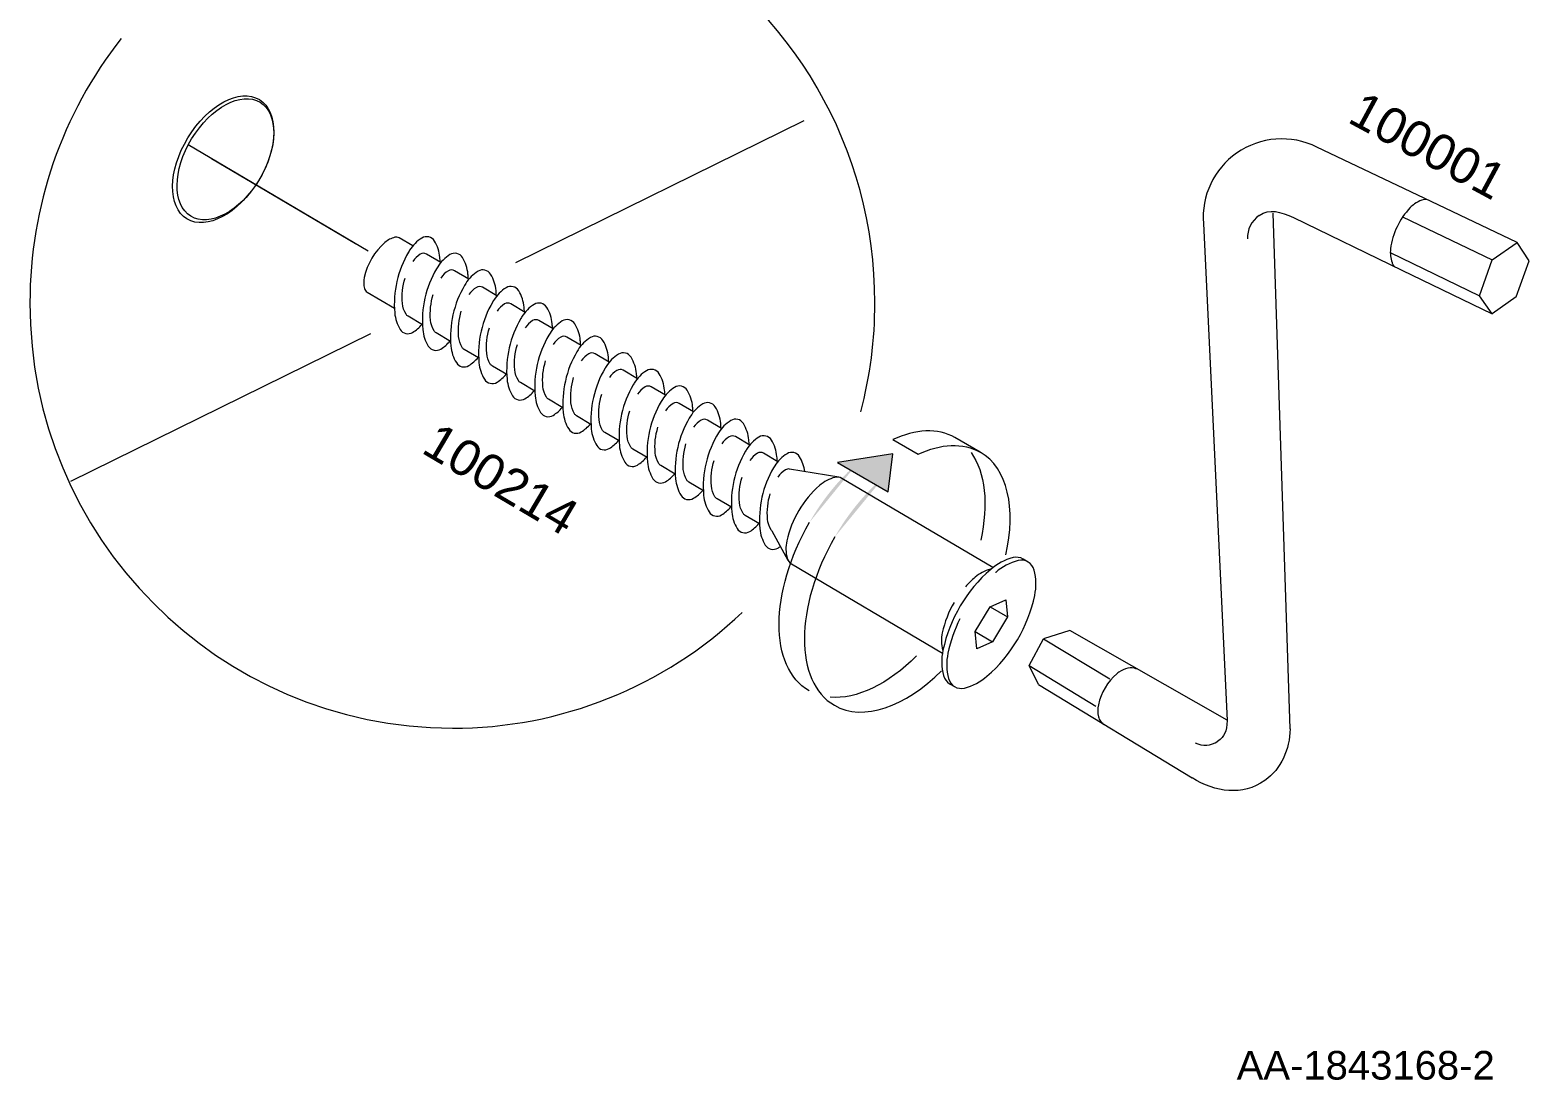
# Model space of a CAD drawing. Header units: metres. Extents: x -0.7 to 7.4, y 0 to 11.2.
# Drawn here: x 0.6069 to 0.6862, y 0.6427 to 0.6982 of the extents above; entities that cross this region are included whole.
import ezdxf

# ---------------------------------------------------------------- set-up
doc = ezdxf.new("R2010")
doc.units = ezdxf.units.M
doc.header["$MEASUREMENT"] = 0
for name, color, linetype, lineweight in [('PDF6_Geometry_Num_Penna__1', 255, 'Continuous', 18), ('PDF6_Geometry_Num_Penna__7', 7, 'Continuous', 18), ('PDF6_Solid Fills_Num_Penna__7', 7, 'Continuous', 18), ('PDF6_Text_Num_Penna__7', 7, 'Continuous', 18)]:
    doc.layers.add(name, color=color, linetype=linetype, lineweight=lineweight)
doc.styles.add('GENERATED_STYLE_1', font='Arial.ttf')

msp = doc.modelspace()

# ---------------------------------------------------------------- hatches: boundary and pattern name
at = {"layer": 'PDF6_Geometry_Num_Penna__7', "linetype": 'Continuous', "lineweight": 18}
for points in [[(0.6506861399877795, 0.6753640672689976, 0.08346586046905757), (0.6481193288766685, 0.6722067061578864)], [(0.6521212399877795, 0.6746747394912197, 0.08669174472879859), (0.6494570622100017, 0.6714348283801086)]]:
    msp.add_hatch(color=7, dxfattribs=at).paths.add_polyline_path(points)
at = {"layer": 'PDF6_Solid Fills_Num_Penna__7', "linetype": 'Continuous', "lineweight": 18}
msp.add_hatch(color=7, dxfattribs=at).paths.add_polyline_path([(0.6509319908211127, 0.6745996331023308), (0.6522785435988906, 0.6738224636578865), (0.6525276047100017, 0.675836119213442), (0.6496023713766684, 0.6753665719912197)])

# ---------------------------------------------------------------- linework, layer by layer
at = {"layer": 'PDF6_Geometry_Num_Penna__1', "color": 255, "linetype": 'Continuous', "lineweight": 18, "flags": 128}
msp.add_lwpolyline([(0.624106063043335, 0.6869304864356641), (0.616489238043335, 0.6914280503245531)], dxfattribs=at)
at = {"layer": 'PDF6_Geometry_Num_Penna__7', "color": 7, "linetype": 'Continuous', "lineweight": 18, "flags": 128}
for points in [[(0.6508355413766683, 0.678051634213442, 0.06435020768893307), (0.651576021932224, 0.6838188453245531, 0.2703995573149996), (0.6401707163766683, 0.7034440142134419)], [(0.611718024432224, 0.6977846119912198, 0.1688146913657759), (0.6068944938766683, 0.6838188453245531, 0.4142105595639051), (0.6292352049877794, 0.6613190314356643, 0.1929671777632835), (0.6445609299877795, 0.6674474869912198)], [(0.6854891847100018, 0.6841224106023308), (0.6861705044322238, 0.6860252939356641), (0.6855405844322239, 0.6870067922689975), (0.6809902802655572, 0.689170484213442), (0.674954993321113, 0.6920413897689977, 0.2755941002470431), (0.6707068433211127, 0.6917228314356643, 0.264688209576071), (0.6689500099877795, 0.688002084213442), (0.6702030766544461, 0.6617268425467754)], [(0.6807993216544458, 0.6892615008801066, 0.1273486271096658), (0.6805021769322244, 0.6892377942134408, 0.0664554807071314), (0.6801190602655579, 0.6890402386578854, 0.04705888439051233), (0.6798894019322239, 0.6888433886578863, 0.1620815277852106), (0.6788462380433351, 0.6866624811578864, 0.1160021298352794), (0.6789247310988907, 0.685938475324553, 0.06899018396229416), (0.6789978266544462, 0.6857961294912197)], [(0.6271338135988905, 0.6868159394912198), (0.6264134413766683, 0.687241036713442, 0.199216339863025), (0.626183606654446, 0.6872738803245538, 0.1180594131300842), (0.6256687627655568, 0.6870032292134425, 0.1627316428354171), (0.624575284214746, 0.6851525528776243, 0.1165653224761073), (0.6245838299877791, 0.6845650761578863, 0.1982269969465624), (0.624723918043335, 0.6843785272689975), (0.6261664263766684, 0.683526921713442)], [(0.6285879635988906, 0.6859572783801087, 0.01263876616198182), (0.6285719474877794, 0.6862087383801087, 0.1162476918092169), (0.628283093043335, 0.6870796761578865, 0.4150989936811109), (0.6276205763766683, 0.6872372972689975, 0.1166089437616711), (0.6269699835988906, 0.6865894208801087, 0.0003958352500783362), (0.6269096585988906, 0.6864892319912197, 0.156676912123188), (0.6261831127655573, 0.683275779213442, 0.1173618347301151), (0.6264716849877795, 0.6824040653245531, 0.4142331262024001), (0.6271297987121572, 0.6822472379704955, 0.08066086054513058), (0.6276206469322242, 0.6826682958801084)], [(0.6286195019322239, 0.6859388281023309), (0.6278638519322239, 0.686384739213442, 0.2786325980927218), (0.6275373208211141, 0.6863819875467733, 0.1065550535364586), (0.6271392816544457, 0.6860007053245534)], [(0.630073334432224, 0.6850799553245531, 0.01270558526231439), (0.6300571419322238, 0.6853316269912197, 0.1163525293016818), (0.6297684285988906, 0.6862027411578864, 0.4151320849147139), (0.6291059472100017, 0.6863600094912197, 0.1164680409809193), (0.628455671932224, 0.6857124858801087, 0.003105182151828206), (0.628395346932224, 0.6856122969912197, 0.1568171733718484), (0.6276683072100018, 0.6823986325467754, 0.116422361347579), (0.6279566677655573, 0.6815267069912198, 0.4115613578579863), (0.6286296943048431, 0.6813693947522972, 0.08131559597973069), (0.6291059824877797, 0.6817913256023307)], [(0.6276515855433351, 0.6826498103245531), (0.6268902910988906, 0.6830992492134419, -0.1194565036073249), (0.6267818824877796, 0.6832055058801086, -0.1154592357731471), (0.6265916999877794, 0.6837782406023308, -0.09606139714606135), (0.6267322819322239, 0.6851228531023308)], [(0.6301043435988907, 0.6850618931023309), (0.6293490463766683, 0.6855078042134419, 0.2778080325056227), (0.6290224799877783, 0.6855048408801105, 0.1054960599806941), (0.6286240880433348, 0.6851237350467755)], [(0.6315584935988906, 0.684203020324553, 0.01383834139869613), (0.6315426185988906, 0.6844541981023309, 0.1171167321173499), (0.6312535524877797, 0.6853257003245533, 0.4141910820375309), (0.6305929128586052, 0.6854827267634892, 0.1162952474135827), (0.6299415013766679, 0.68483569199122)], [(0.6291373091544462, 0.6817724872689974), (0.6283756619322239, 0.6822222789356641, -0.1219192335209728), (0.628267076932224, 0.6823283592134419, -0.1161749365323367), (0.6280774235988906, 0.6829011292134419, -0.09622854301998095), (0.6282179702655573, 0.6842459181023308)], [(0.6298803649877796, 0.6847350092134419, 0.1566946323519524), (0.6291538191544461, 0.6815216975467753, 0.1169193408705883), (0.6294421797100017, 0.6806500894912197, 0.4152842732815387), (0.6300984651629923, 0.680493463734115, 0.08162623198616245), (0.630591318043335, 0.6809143906023308)], [(0.6315896791544461, 0.6841845700467754), (0.630834381932224, 0.6846308339356642, 0.2786074423583656), (0.6305078508211123, 0.6846275531023318, 0.1082084319254021), (0.6301096352655577, 0.6842462708801084)], [(0.6330442172100017, 0.6833260853245531, 0.0116060407920785), (0.6330276719322239, 0.6835772278245531, 0.1165837080792222), (0.6327389585988905, 0.6844484831023309, 0.4142095821141891), (0.6320763008211128, 0.6846059278245531, 0.1175193564057599), (0.6314267310988906, 0.6839579103245531, 0.008136793473557379), (0.6313660533211128, 0.6838577214356643, 0.1568475693188395), (0.6306390135988906, 0.6806445861578864, 0.1165552616033147), (0.6309271977655574, 0.6797729781023308, 0.4138753805786058), (0.6315949436678309, 0.679615276417802, 0.08114258847598979), (0.6320761597100018, 0.680037102824553)], [(0.6306224683211129, 0.6808957286578865), (0.6298608210988905, 0.6813451675467753, -0.1209267422318221), (0.6297527652655572, 0.6814514242134421, -0.1160794179535739), (0.6295625827655572, 0.6820238061578865, -0.09607919286705538), (0.6297031647100017, 0.6833686303245531)], [(0.6330748735988906, 0.6833074586578863), (0.6323199291544461, 0.6837537225467754, 0.2783145027196998), (0.6319928335988917, 0.6837504417134402, 0.1059401398279407), (0.6315951824877803, 0.6833693358801081)], [(0.6345290235988906, 0.6824484447689976, 0.01366737638744471), (0.6345130074877795, 0.6827002575467753, 0.1162053235525956), (0.634224153043335, 0.6835715481023309, 0.41352218687003), (0.6335616716544461, 0.6837291339356641, 0.1168434773987121), (0.6329119255433351, 0.6830806225467753, 0.006640480217642311), (0.6328512477655573, 0.6829807864356642, 0.1568171733717387), (0.6321243491544462, 0.6797674747689975, 0.1163860233047052), (0.632412356932224, 0.6788956903245531, 0.4146133936397369), (0.6330712148931026, 0.6787408303269158, 0.08134490154279889), (0.6335617069322238, 0.6791597797689977)], [(0.6345600327655573, 0.6824305236578864), (0.6338054410988907, 0.6828764347689975, 0.2783306576168631), (0.6334783808211126, 0.6828732950467755, 0.1061939110505714), (0.6330805180433352, 0.6824921892134419)], [(0.6360147472100017, 0.6815716508801086, 0.01270620825737271), (0.6359982019322239, 0.6818231461578864, 0.1164571842890576), (0.6357093474877795, 0.6826942250467752, 0.415204748394792), (0.6350468308211128, 0.6828518461578864, 0.1170794067730209), (0.6343972610988905, 0.6822036522689975, 0.008146395062453743), (0.6343362305433351, 0.6821038161578864, 0.1566819558199881), (0.6336097199877795, 0.6788901517134419, 0.1165552616037133), (0.6338979041544461, 0.6780185436578864, 0.4136710658496043), (0.6345597001447136, 0.6778615073836097, 0.08110123714893595), (0.6350468660988905, 0.6782824919912198)], [(0.6321078391544461, 0.6800187936578864), (0.6313465447100017, 0.6804682325467752, -0.1241569567982052), (0.6312381008211129, 0.6805744539356642, -0.1169101431029588), (0.6310479535988905, 0.6811470475467752, -0.09590942489384997), (0.6311885002655572, 0.6824913072689975)], [(0.6360455799877794, 0.6815532358801086), (0.6352906355433351, 0.6819994997689975, 0.2783173706859268), (0.6349635399877801, 0.6819965364356634, 0.1062251472083098), (0.6345657124877798, 0.6816150778245529)], [(0.6375002591544461, 0.6806945394912198, 0.01061051923002347), (0.6374838902655573, 0.6809460347689975, 0.1163384575456982), (0.6371950358211128, 0.6818171136578864, 0.4140462452401083), (0.636532378043335, 0.6819747347689975, 0.1162327138680471), (0.635882455543335, 0.6813267172689975, 0.004272213494018452), (0.635822130543335, 0.6812265283801087, 0.1567515276490353), (0.635094738043335, 0.6780130403245531, 0.1167099529473483), (0.6353835924877795, 0.6771414322689975, 0.4160416935712533), (0.636042528337872, 0.6769858421623022, 0.08197494024649514), (0.6365325897100016, 0.6774059097689977)], [(0.6335929983211128, 0.6791414706023308), (0.6328313510988907, 0.6795909094912197, -0.1208997799131886), (0.6327229424877795, 0.6796969897689975, -0.1154804538264096), (0.6325332891544461, 0.6802699361578864, -0.09583929352210428), (0.6326738710988906, 0.6816145486578864)], [(0.6375312683211128, 0.6806759128245531), (0.6367759710988905, 0.681122176713442, 0.2778080324958435), (0.6364492635988909, 0.6811194250467748, 0.1062232067611373), (0.6360508716544464, 0.6807383192134419)], [(0.6389856299877794, 0.6798174281023308, 0.01279337433209388), (0.6389690847100018, 0.6800687469912198, 0.1160927885262521), (0.6386807241544461, 0.6809398258801087, 0.4142860562524867), (0.638017184432224, 0.6810974469912198, 0.1164999756963951), (0.6373679674877794, 0.6804494294912197, 0.007399356976282584), (0.6373072897100017, 0.6803495933801087, 0.1567538802165199), (0.6365804263766683, 0.6771361053245532, 0.1169052928920195), (0.6368687869322239, 0.6762646736578863, 0.4155709405168068), (0.6375198021944826, 0.6761091057729584, 0.0810797986567584), (0.638017925265557, 0.6765286219912198)], [(0.6350783691544462, 0.678264359213442), (0.6343170747100018, 0.678713445324553, -0.1216761208469139), (0.6342086308211128, 0.6788200547689975, -0.1163772947024467), (0.6340188363766683, 0.6793926483801086, -0.0962331917380323), (0.634159383043335, 0.6807372608801087)], [(0.6390164627655572, 0.6797988014356642), (0.6382615183211128, 0.6802447125467752, 0.2783245319897963), (0.637934422765558, 0.6802419608801075, 0.1066188716150334), (0.6375365952655574, 0.6798608550467753)], [(0.6404707891544461, 0.6789401050467753, 0.01165805238411328), (0.6404545966544462, 0.679191776713442, 0.1162618498016919), (0.6401655658211128, 0.6800627144912197, 0.4154948646963187), (0.639503225543335, 0.680220476713442, 0.1167805981547358), (0.638853161932224, 0.6795724592134419, 0.007372243982422059), (0.6387921313766683, 0.679472270324553, 0.1566806082632999), (0.6380655855433349, 0.6762591350467754, 0.1164987047419598), (0.6383541224877795, 0.6753871742134421, 0.4139767983425264), (0.6390160152551485, 0.6752302381109277, 0.08097143972220519), (0.6395032960988906, 0.675651475324553)], [(0.6365635283211128, 0.6773872478245531), (0.6358025866544461, 0.677836686713442, -0.1174474311939423), (0.6356938252655572, 0.6779431197689975, -0.1151071086855624), (0.6355036427655573, 0.6785156781023308, -0.09567202694541693), (0.6356436955433351, 0.679860114213442)], [(0.6405017983211128, 0.6789218664356641), (0.6397468538766684, 0.6793677775467754, 0.279131394355481), (0.6394197935988893, 0.679364637824555, 0.1059256812407277), (0.6390217544322241, 0.6789838847689974)], [(0.6419561599877794, 0.6780631700467753, 0.01160668790269682), (0.6419399674877795, 0.6783143125467752, 0.115994107288181), (0.6416512541544462, 0.6791860969912198, 0.4143037626037447), (0.6409882435988906, 0.6793430125467753, 0.1156836063739267), (0.6403384974877795, 0.6786957006023308, 0.001160995058657244), (0.6402781724877794, 0.6785951589356641, 0.1567528847896195), (0.6395509563766684, 0.6753818472689975, 0.1160561366453909), (0.6398393169322238, 0.6745098864356641, 0.4129043459736687), (0.6405060388098028, 0.6743526095611033, 0.08079829011820988), (0.6409884552655571, 0.6747741875467754)], [(0.6380487227655572, 0.6765104539356641), (0.6372881338766684, 0.6769595400467753, -0.1227337205801106), (0.6371790197100017, 0.6770659731023309, -0.1168801689634535), (0.6369896838766683, 0.6776382139356641, -0.09646875512994631), (0.6371297366544462, 0.678983002824553)], [(0.6395339172100016, 0.6756331661578864), (0.6387733283211128, 0.6760826050467752, -0.1201107158049237), (0.6386641788766684, 0.6761888617134421, -0.1150753329702258), (0.6384748783211127, 0.6767609261578864, -0.09622639576267743), (0.6386149310988906, 0.678106244213442)], [(0.6419869927655573, 0.6780447550467752), (0.6412313427655573, 0.6784906661578863, 0.2794100650797152), (0.6409048116544465, 0.6784875264356638, 0.1062251472098461), (0.6405069488766677, 0.6781065969912202)], [(0.6434411427655572, 0.6771857058801086, 0.01373333787382027), (0.643425303043335, 0.6774375539356642, 0.1162053235520979), (0.6431362722100018, 0.6783088092134419, 0.4142821023140182), (0.6424739319322239, 0.6784660775467753, 0.1170166618060161), (0.6418238683211128, 0.6778182364356643, 0.004272213494990137), (0.6417635433211129, 0.6777180475467753, 0.1567300889135151), (0.6410361508211129, 0.6745047358801086, 0.1165270963822514), (0.6413250052655572, 0.6736331278245531, 0.4146804905297247), (0.6419847790457315, 0.6734758740627715, 0.08080282348642658), (0.6424743199877795, 0.6738968997689976)], [(0.641019605543335, 0.6747558783801085), (0.6402583110988906, 0.6752053172689975, -0.1219230812404166), (0.6401499024877795, 0.6753115739356642, -0.1167203528250333), (0.6399602491544462, 0.6758838147689975, -0.09622639576321507), (0.6401002666544462, 0.6772290975467752)], [(0.6434726810988906, 0.6771676083801086), (0.6427170310988906, 0.6776138722689975, 0.2794328085479878), (0.6423904999877793, 0.6776105914356645, 0.1062379996297646), (0.6419922844322246, 0.6772294856023304)], [(0.6449270427655572, 0.6763090883801086, 0.01579823107980605), (0.644909791932224, 0.6765604072689975, 0.1165780842903203), (0.6446221369322239, 0.6774315214356642, 0.4145868892178091), (0.6439591263766683, 0.6775889661578864, 0.1170483724976025), (0.6433093802655574, 0.6769407722689975, 0.1622909558150987), (0.6425218391544462, 0.6736279419912198, 0.1165606170433315), (0.6428101997100016, 0.6727556636578864, 0.4141185099160626), (0.6434668549699021, 0.6725998404412685, 0.08170117640122967), (0.643958985265557, 0.6730203175467756)], [(0.6425049410988906, 0.6738787669912197), (0.6417436466544462, 0.6743285586578864, -0.1207318163604637), (0.6416350616544462, 0.6744344625467753, -0.1155445754083773), (0.6414454083211129, 0.6750070208801087, -0.09612229743061534), (0.6415854610988906, 0.6763514569912197)], [(0.6449578755433351, 0.6762904969912198), (0.6442025783211128, 0.6767367608801086, 0.278607442349187), (0.6438758355433372, 0.676733444768994, 0.1066662897801785), (0.6434780080433347, 0.6763525506023311)], [(0.6464120255433351, 0.6754316242134419, 0.01366539420331325), (0.6463960094322239, 0.6756834722689975, 0.1164788967502146), (0.6461071549877795, 0.6765547275467754, 0.4131621738955595), (0.6454446383211129, 0.6767118194912197, 0.1164046738184345), (0.6447945747100017, 0.6760641547689975, 0.00309316211199523), (0.644733896932224, 0.6759636131023309, 0.1566946323519748), (0.6440069983211127, 0.6727503014356642, 0.1164987047417255), (0.6442955352655573, 0.6718783758801086, 0.4130650228496894), (0.6449580635218376, 0.6717211996656135, 0.08161855348752325), (0.645444497210002, 0.6721429944912195)], [(0.6439904883211128, 0.673001796713442), (0.6432291938766683, 0.673450882824553, -0.1206816371743498), (0.6431204324877795, 0.6735571394912198, -0.1168153167036685), (0.6429310966544461, 0.6741297331023309, -0.09644125815935137), (0.6430711494322239, 0.6754748747689976)], [(0.6464432110988906, 0.6754133856023309), (0.6456879138766684, 0.675859296713442, 0.2794328085535223), (0.6453613827655562, 0.6758561569912213, 0.1069035858595428), (0.6449635199877792, 0.6754748747689977)], [(0.6478725960988907, 0.674889016713442, 0.105842902949346), (0.647592490543335, 0.6756772633801087, 0.4143605333581472), (0.6469298327655573, 0.6758347081023308, 0.1162644304944083), (0.646280263043335, 0.6751866906023308, 0.007396603900280192), (0.6462192324877795, 0.6750868544912197, 0.1565999584318236), (0.6454923691544461, 0.6718728372689975, 0.116597797498568), (0.6457807297100017, 0.6710014056023309, 0.4143835120434222), (0.6464406251738599, 0.6708454743256727, 0.01978553689321279), (0.6465790305433353, 0.6709356831023304)], [(0.6496633313766683, 0.674592930324553), (0.6470637119322239, 0.6750226136578864, 0.1786615590128268), (0.6468465419322229, 0.6749791514356658, 0.1062853409746305), (0.6464483616544463, 0.6745982925467752)], [(0.6454758238766684, 0.672124685324553), (0.6447141766544461, 0.672574124213442, -0.1231648850386022), (0.644605944432224, 0.6726803808801087, -0.1155233104950426), (0.6444157619322239, 0.6732527981023307, -0.09605885093849051), (0.6445563438766684, 0.6745974106023309)], [(0.6578183894322239, 0.6698147669912198), (0.6498297366544462, 0.6745321114356642, 0.2008072024624646), (0.6494649644322245, 0.6745834406023289, 0.1161791320098874), (0.6486520938766686, 0.6741571086578861, 0.1620112580914628), (0.6469181444237522, 0.6712203258461599, 0.1164358511886399), (0.6469387227655575, 0.6703055161578865, 0.2001324847896003), (0.6471601613766683, 0.6700110878245531), (0.6551488141544461, 0.6652937433801086)], [(0.6469825377655573, 0.6701955906023309), (0.6461383405433351, 0.6717442850467753, -0.05689904004987247), (0.6460911388766684, 0.6718032694912198, -0.1154592357709589), (0.6459011327655572, 0.6723758278245531, -0.09630138313093344), (0.6460416794322239, 0.673720299213442)], [(0.6596799624877795, 0.6701089483801086), (0.6594167902655572, 0.6702645233801087, 0.2004363784745055), (0.6588847660988907, 0.6703396650467749, 0.1163964041831515), (0.657700914432224, 0.6697180000467752, 0.1621182190219576), (0.6551765843309698, 0.6654428369766515, 0.1161693046869813), (0.6552038827655576, 0.6641067519912198, 0.1995798290035417), (0.6555265685988906, 0.6636769981023309), (0.6557900935988905, 0.6635210703245531)], [(0.6560748558211127, 0.6671108664356642, 0.06143670992887156), (0.6554402085988905, 0.6652884164356642, 0.1167540374785347), (0.655467760543335, 0.6639510358801086, 0.4150689800146669), (0.6563175005392716, 0.6634475003739738, 0.1162212271157887), (0.6575054049877795, 0.6640680875467754, 0.162254879694942), (0.6600312536825349, 0.6683457277725429, 0.1163863998020399), (0.6600028247100018, 0.669679335602331, 0.4141824614907518), (0.6591532083578512, 0.6701837335954075, 0.116708913364068), (0.657964615821113, 0.6695619311578862)], [(0.6577221163766683, 0.6697363797689975, 0.02137006684694614), (0.65768683859889, 0.6697282658801109, 0.1162668651913791), (0.6568741797100014, 0.669301228380109, 0.03303008244626127), (0.6563680494322238, 0.6687982025467754)], [(0.6557703027655573, 0.6679752425467753, 0.08051682303608342), (0.6551427110988906, 0.6663683397689975, 0.116729807711581), (0.65516130248778, 0.6654503414356644)], [(0.6654138008211135, 0.6644488758801099, 0.179182994091158), (0.6649513091544461, 0.6644989703245531, 0.0925136770758128), (0.6644845841544462, 0.664286245324553, 0.01735894278648451), (0.6643783980433351, 0.6642047536578864, 0.1622790986684574), (0.6633941127655573, 0.6625657481023308, 0.1173189188981771), (0.6634020502655572, 0.6619228811578864, 0.09414822664200755), (0.6635048497100017, 0.6616974914356643, 0.09659738661777069), (0.6636900580433349, 0.6615182803245531)]]:
    msp.add_lwpolyline(points, format="xyb", dxfattribs=at)
for points in [[(0.632579820543335, 0.6859498700467753), (0.6478434566544461, 0.6934488672689975)], [(0.6247768347100017, 0.6865343169912197), (0.6152550097100017, 0.692156889213442)], [(0.6735416597100017, 0.6612826247689975), (0.672631493043335, 0.6885558747689975)], [(0.6737116633211128, 0.6883192314356642), (0.6794531216544462, 0.6855379314356641)], [(0.6794882230433351, 0.6883526394912197), (0.6842288508211128, 0.6860856894912197)], [(0.6842288508211128, 0.6860855836578864), (0.6855404785988906, 0.6870066864356642)], [(0.6788345258211128, 0.6864781547689974), (0.6835479897100017, 0.6841829825467753)], [(0.6835479191544461, 0.6841830531023309), (0.6842287802655572, 0.6860855836578864)], [(0.6794527335988906, 0.6855378256023308), (0.6842177030433351, 0.6832292478245531)], [(0.6854890788766684, 0.6841224811578864), (0.6842176677655573, 0.6832292478245531), (0.6835477427655572, 0.6841831589356642)], [(0.6090477435988906, 0.6743891306023309), (0.6249181574877795, 0.6821862250467753)], [(0.6525233360988907, 0.676578434213442), (0.6538603638766683, 0.6758058508801086)], [(0.6571517805433351, 0.6759120369912197), (0.6558133416544462, 0.6766839147689976)], [(0.656888749432224, 0.6664282061578864), (0.6576655660988906, 0.667743361713442)], [(0.6576654249877795, 0.6677433969912198), (0.658497980543335, 0.6681071108801087)], [(0.657665495543335, 0.6677433264356643), (0.6585816594322239, 0.6672025181023309), (0.657805195543335, 0.6658873625467753)], [(0.6584979452655572, 0.6681070050467752), (0.6585815535988906, 0.6672024828245531)], [(0.6568887847100017, 0.6664281356023309), (0.6578053013766684, 0.6658873272689975), (0.6569727458211129, 0.6655236133801087)], [(0.6569728163766684, 0.665523719213442), (0.6568888552655572, 0.6664282414356641)], [(0.6597367949877795, 0.6646379294912197), (0.6605016172100017, 0.6660504517134419), (0.6639976449877795, 0.6639401350467753)], [(0.6618806960988906, 0.6664793942134419), (0.6605016877655572, 0.6660504164356642)], [(0.6701992313766684, 0.6617539006023309), (0.6618803785988906, 0.666479711713442)], [(0.6602278616544461, 0.6636253161578864), (0.6597371477655573, 0.6646381411578863), (0.6632691588766684, 0.6624953689356642)], [(0.660227720543335, 0.6636254572689975), (0.6683497233211129, 0.6587045600467752)]]:
    msp.add_lwpolyline(points, dxfattribs=at)
msp.add_lwpolyline([(0.6509319908211127, 0.6745996331023308), (0.6522785435988906, 0.6738224636578865), (0.6525276047100017, 0.675836119213442), (0.6496023713766684, 0.6753665719912197)], close=True, dxfattribs=at)
at = {"layer": 'PDF6_Geometry_Num_Penna__7', "color": 7, "linetype": 'Continuous', "lineweight": 18}
for centre, radius, start, end in [((0.6727349360493194, 0.6872378288187428), 0.001457691940853767, 125.0911786086393, 182.0388583383674), ((0.6690432734619592, 0.6615960241546193), 0.001168130480720619, 242.819262743952, 305.025017279966)]:
    msp.add_arc(centre, radius, start, end, dxfattribs=at)
for centre, major_axis, ratio in [((0.6171111483295253, 0.6914009161922854), (0.001917019700163114, 0.003153621858425604), 0.5920805489829236), ((0.6172294100917833, 0.6914009875236448), (0.001832069653960655, 0.003013753983153067), 0.5920774084999922)]:
    msp.add_ellipse(centre, major_axis=major_axis, ratio=ratio, dxfattribs=at)
for points in [[(0.671896939154446, 0.6884305681023308), (0.6724539752655572, 0.6888217986578864), (0.6730261808211127, 0.6886157764356642), (0.6737119808211125, 0.6883194431023308)], [(0.6790489794322239, 0.6857336878245531), (0.6790302822100017, 0.6857541489356643), (0.6790129960988907, 0.6857742572689974), (0.6789978266544462, 0.6857961294912196)], [(0.6299410427655573, 0.6848355508801087), (0.6299209344322239, 0.684801684213442), (0.6299004733211128, 0.6847688758801087), (0.6298803649877792, 0.684735009213442)], [(0.6558133416544462, 0.6766839147689976), (0.6548947083211127, 0.6772137869912197), (0.6537263083211128, 0.6771372342134421), (0.6525233360988909, 0.6765784342134423)], [(0.6558133416544462, 0.6766839147689976), (0.6548947083211127, 0.6772137869912197), (0.6537263083211128, 0.6771372342134421), (0.6525233360988909, 0.6765784342134423)], [(0.6538603638766683, 0.6758058508801086), (0.6550629833211128, 0.6763646508801088), (0.6562320888766685, 0.6764422619912198), (0.6571517805433353, 0.6759120369912198)], [(0.6538603638766683, 0.6758058508801086), (0.6550629833211128, 0.6763646508801088), (0.6562320888766685, 0.6764422619912198), (0.6571517805433353, 0.6759120369912198)], [(0.6566639594322239, 0.6759017006023308), (0.6574199622100017, 0.6748384283801088), (0.6575892955433351, 0.6731475644912198), (0.6571733705433352, 0.6712714922689975)], [(0.6585076113766684, 0.6704834572689976), (0.6590554752655572, 0.6729359683801087), (0.6586042724877794, 0.6750741544912199), (0.6571518863766684, 0.675912001713442)], [(0.6480939288766684, 0.6633050644912197), (0.6459762038766683, 0.664527086713442), (0.6459874927655572, 0.6685124172689973), (0.6481193288766683, 0.672206706157886)], [(0.6494570622100017, 0.6714348283801086), (0.6473252260988906, 0.6677398339356642), (0.6473139372100017, 0.6637548561578865), (0.6494323677655577, 0.6625328339356644)], [(0.6579644747100017, 0.6695620369912197), (0.6579667335899411, 0.6695620369912197), (0.6579575402086415, 0.6695574508801083), (0.657959535821113, 0.6695574508801083)], [(0.6537818002655572, 0.6651438833801087), (0.6522849641544461, 0.6636523389356642), (0.650602214154446, 0.6628324833801087), (0.6492062724877793, 0.6629598361578863)], [(0.6494323677655572, 0.6625328339356642), (0.6509630705433349, 0.6616498311578864), (0.6531876872100016, 0.6624524006023309), (0.6551082094322239, 0.6643609283801086)], [(0.6702030060988906, 0.6617267014356641), (0.6701874838766684, 0.6611425014356642), (0.6700636588766684, 0.660885679213442), (0.669713703321113, 0.6606394403245528)], [(0.6735416597100017, 0.6612826247689975), (0.6735025013766684, 0.6601999497689974), (0.6730781097100016, 0.6591758358801086), (0.6721944013766683, 0.65855494699122)], [(0.6721944013766683, 0.6585549469912197), (0.6710252958211129, 0.6577343858801086), (0.6695806708211127, 0.657917830324553), (0.6683501819322237, 0.6587045247689975)]]:
    msp.add_open_spline(points, degree=3, dxfattribs=at)

# ---------------------------------------------------------------- texts
at = {"layer": 'PDF6_Text_Num_Penna__7', "color": 7, "linetype": 'Continuous', "lineweight": 18, "char_height": 0.001893932726627099, "attachment_point": 7, "style": 'GENERATED_STYLE_1'}
for s, insert, rotation in [('\\A1;100001', (0.6764891387990457, 0.6933741276003393), 331.58494826832873), ('\\A1;100214', (0.6275079364809437, 0.6759023135951545), 329.43781374204264)]:
    msp.add_mtext(s, dxfattribs=dict(at, insert=insert, rotation=rotation))
at = {"layer": 'PDF6_Text_Num_Penna__7', "color": 7, "linetype": 'Continuous', "lineweight": 18, "insert": (0.6707104416544462, 0.6427240055823539), "char_height": 0.001515152994791667, "attachment_point": 7, "style": 'GENERATED_STYLE_1'}
msp.add_mtext('\\A1;AA-1843168-2', dxfattribs=at)

doc.saveas('drawing.dxf')
